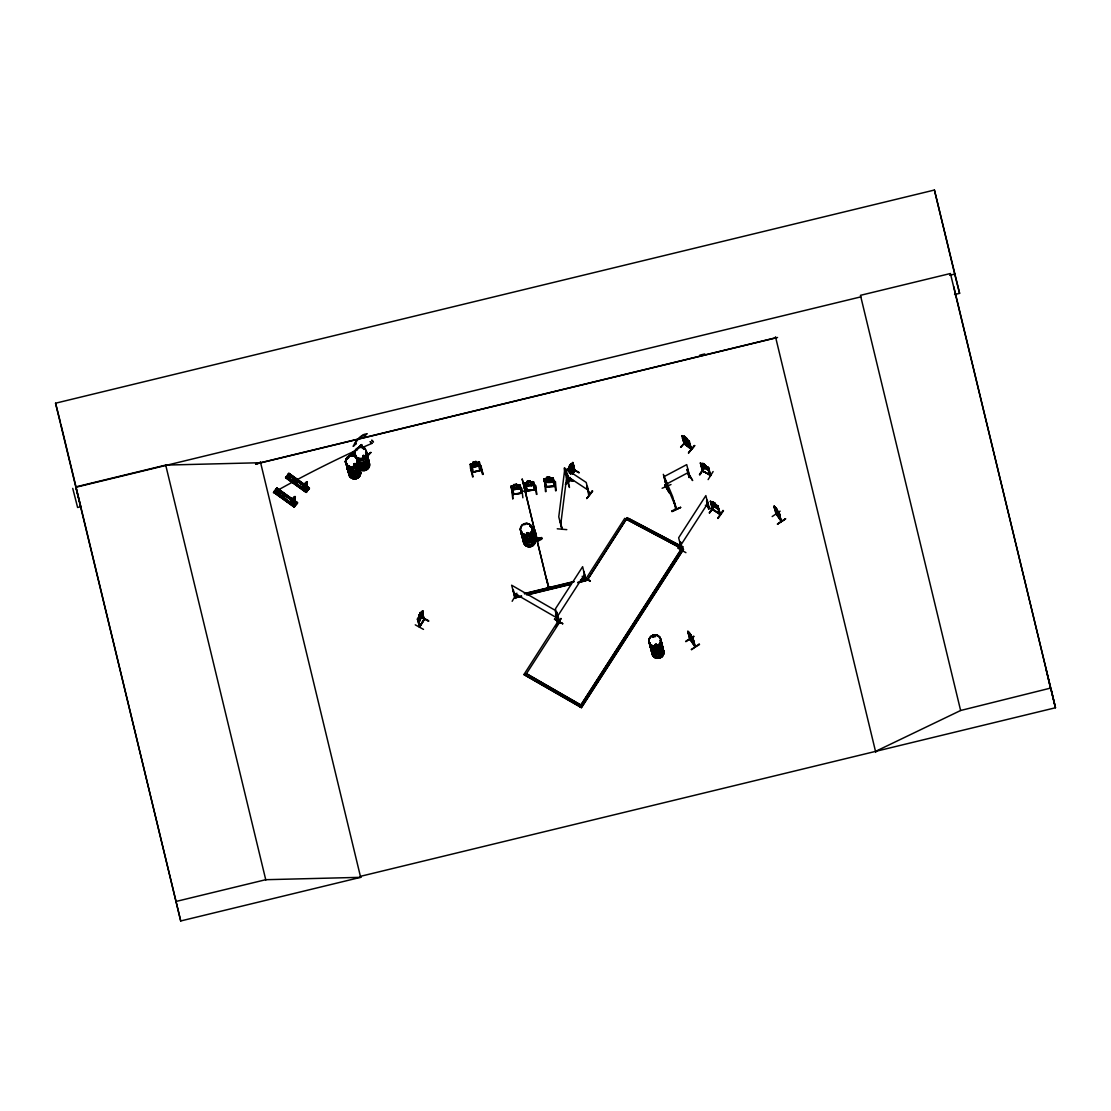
<?xml version="1.0" encoding="UTF-8"?>
<svg xmlns="http://www.w3.org/2000/svg" width="1111" height="1111" viewBox="0 0 1111 1111"><rect width="100%" height="100%" fill="white"/><g stroke="black" fill="none" stroke-linecap="round" stroke-linejoin="round"><path stroke-width="1.5" d="M284.819 496.186L284.583 495.353M294.637 481.535L294.832 480.702M666.989 488.757L668.017 488.257L667.211 488.729M666.919 488.479L668.003 488.576C668.836 485.993 664.114 479.702 666.044 480.882M688.862 477.175L689.653 476.425M294.318 503.464L294.734 503.755M295.582 503.852L295.693 504.075M307.678 489.632L306.4 488.382M363.491 447.691L362.853 446.914M515.643 597.649C513.157 593.357 517.462 604.523 514.504 593.01M521.601 596.301L515.004 597.912L511.643 585.219L555.069 610.258L558.486 622.41L555.694 614.244L557.333 621.882M558.18 622.646L557.555 621.577L558.416 622.118M371.907 443.414L370.269 441.706L371.907 443.414A1169.3 1163.578 45.8 0 0 363.478 447.053M702.305 470.828L703.457 471.356L700.68 463.19L703.291 471.633M709.54 474.994L710.526 475.8L708.332 467.495M707.304 466.745L708.36 467.62L700.347 462.995L702.638 470.883L710.707 475.48L708.651 467.787L707.735 467.634L709.735 475.466M710.637 475.189L702.458 470.967M557.25 528.794L566.791 529.641M422.069 612.258L422.222 611.383L423.971 620.049L424.11 618.799M666.753 487.187L666.864 486.34M675.53 508.546C678.085 510.713 672.613 498.936 674.28 501.45M559.333 620.716C554.708 605.453 557.264 613.161 558.514 620.841M586.15 579.262L585.719 579.873M709.276 508.241L707.332 500.45L706.596 501.005L708.846 508.935L706.596 501.005M712.318 509.518L720.234 514.504L718.039 506.199M712.984 509.991L713.193 509.324M719.275 513.726L717.664 506.033L720.428 514.24L719.414 513.81M560.041 520.726L562.235 529.378L562.013 528.336M560.375 520.767L561.916 529.253L558.764 516.879L564.888 468.064C578.9 523.587 554.75 437.748 568.804 480.48M562.305 528.28L562.235 529.28L561.944 528.058M568.388 480.285L568.276 481.285L567.985 480.063M568.388 480.716L569.332 481.563L567.86 475.036M569.11 481.535L568.776 480.521M586.914 486.41L589.469 494.881L588.511 494.089L589.663 494.617L586.914 486.41L588.608 494.131M560.722 524.573L566.846 475.758M306.789 488.979L307.525 488.909M423.152 613.466C410.626 640.353 433.054 592.885 417.555 618.744M348.701 457.607L347.91 458.315L348.257 457.607M356.714 449.636L357.645 449.386M355.326 464.259L354.034 464.398M355.492 464.801L355.145 463.593M364.477 456.593L364.45 455.691M524.975 524.184L524.795 524.823M527.836 532.655L526.558 532.961L527.072 534.28M526.975 533.863L527.892 533.016M527.072 534.183L528.1 532.974M653.31 636.075L654.31 635.992L653.407 636.464M653.643 636.603L653.893 636.52M656.448 645.13L655.032 644.658M656.462 645.06L655.601 644.324L656.601 644.283M684.557 444.386L684.209 443.317M691.014 448.58L688.917 440.9L690.514 448.511L691.556 449.094L684.209 443.525M573.165 466.884L573.568 465.065M570.596 474.23L574.22 467.606L572.832 462.44L568.068 468.953L569.332 467.162L569.068 470.578L571.776 467.717L571.998 463.87L571.04 464.829L570.762 463.718L571.096 464.717M573.901 469.509L574.304 467.662M415.264 624.84L423.499 629.381M667.294 488.743L664.086 476.619L686.723 464.62L689.834 477.119L689.112 477.397L689.514 476.397M554.528 619.119L562.694 623.757M677.724 548.084L685.918 552.653M525.447 492.034L523.656 483.479M525.85 491.937L525.545 490.895M537.349 539.807C534.377 544.029 550.362 534.905 535.655 540.363M537.668 540.946L534.919 530.197M471.036 464.329L470.175 464.245C470.689 475.716 475.702 474.258 471.036 464.329L470.203 464.537M472.064 472.244L481.424 469.981L472.064 472.272M689.792 639.394L687.778 631.117L690.264 639.742M690.611 639.839L690.07 638.797L695.305 646.449M776.561 514.601L775.978 513.768L781.283 521.517L779.13 512.963L781.255 521.587M779.13 512.963L781.075 521.212M781.575 521.295L776.381 513.851M570.151 473.258L570.998 470.606L569.637 471.12L572.54 466.842L571.721 469.55L573.151 468.981L571.415 470.259L570.415 473.036M423.638 619.688L419.347 626.91L424.471 619.244L419.639 627.146L417.389 619.216L418.111 618.646L419.652 626.229M585.344 579.664L585.775 578.692L580.525 579.928M680.113 542.612L680.279 541.737L680.113 542.612C682.557 550.584 682.765 548.89 681.71 550.153M568.068 468.953L567.693 470.161L568.11 468.953M570.165 477.438L569.346 478.341L570.221 477.647M574.526 470.356L573.97 471.092M574.887 470.522L572.415 473.841M512.879 494.312L522.309 493.117M526.239 490.701L535.78 489.909M534.738 489.659L535.905 490.118L534.933 489.576M419.236 615.786L418.958 619.174L421.486 616.174L421.652 612.342L420.75 613.328L420.472 612.217L419.18 615.841L418.944 614.897M709.249 507.991L708.901 508.546M362.353 447.4L361.7 444.831L347.785 458.093M347.104 458.537L347.257 459.315L348.118 457.357M354.117 463.926L354.02 464.967M356.839 470.467L356.02 470.897M363.033 456.19L364.283 456.204M526.795 533.266L527.586 532.586M527.822 533.697L527.503 532.725M656.74 645.102L655.268 645.449M545.598 486.562L546.529 486.674M545.668 486.84L555.014 486.174M554.181 486.187L555.194 485.743L546.681 486.549M296.581 504.13L297.04 503.547L276.07 489.271M297.567 502.894L276.57 488.632L277.028 488.048L297.595 502.852L294.221 507.116L273.653 492.34L277.014 488.076M285.596 477.647L306.178 492.409L285.583 477.661L288.693 473.453L309.525 488.16L288.957 473.355L288.499 473.953L309.15 488.632M286.166 476.925L306.775 491.659L286.332 476.619M287.999 474.578L304.969 485.757M273.834 492.034L294.804 506.394L295.262 505.811L276.056 492.02M306.164 492.423L309.261 488.409M306.733 491.701L307.191 491.118L287.985 477.341M309.08 488.715L309.15 487.812L306.344 492.006L285.777 477.258L306.4 492.048M570.082 469.786L569.735 473.147M554.5 619.16L562.749 623.715L554.57 619.077M694.778 645.505L695.389 646.505M675.544 508.227L675.974 509.366L672.78 496.909L663.336 474.328L667.142 489.034M573.193 481.271L568.096 477.466M627.284 517.67L587.761 579.373L627.284 517.67L682.793 547.029L580.747 705.304M579.803 706.749L682.723 546.793M282.777 495.7L284.416 495.256M284.722 496.367L283.611 497.089L282.68 496.145M294.707 481.007L296.109 480.438M296.651 481.674L295.012 482.132M418.111 618.646L417.389 619.216M423.93 619.841L419.611 626.785M420.264 616.799L428.777 620.896L421.888 617.133M513.574 590.316L513.004 589.622L515.49 598.024M512.143 601.287L516.893 593.177M556.903 613.703L557.347 612.98M585.664 579.928L582.636 566.693L555.417 608.856L558.958 621.341M556.43 614.661L555.528 614.522M585.566 580.025L584.108 571.526M558.541 621.105L559.014 620.146M558.569 621.23L557.069 612.814M577.692 582.706L585.941 580.706L585.469 578.72L585.247 579.456M555.875 626.507L560.902 618.424L555.972 626.548M585.205 579.581L586.039 579.067M556.819 625.229L561.027 618.619M706.874 501.158L707.332 500.45M708.929 507.699L708.499 508.782M709.304 508.185L708.554 508.699L709.054 507.894M713.276 510.102L705.36 505.227M273.695 492.298L294.304 507.033M276.195 488.951L292.707 500.783L276.445 488.798M309.33 488.326L288.943 473.383M294.415 506.81L273.82 491.84L276.764 488.146L297.22 502.491L294.415 506.699L273.82 491.84M294.846 506.352L274.417 491.229L295.04 506.019M557.389 616.549L584.594 574.387M683.446 549.514L626.354 519.24L683.446 549.514L581.386 707.665L523.934 674.544L557.889 621.591L559.541 622.743L557.958 621.827M587.761 579.373L586.177 578.47L624.771 518.337L626.41 519.49M559.472 622.507L525.461 675.21M700.999 465.537L702.124 466.967M702.11 466.87C702.333 468.425 710.762 470.495 708.262 470.508M705.013 467.023L699.458 474.661L704.596 466.759M704.985 466.856L699.916 474.925M705.666 465.662L702.749 463.162L703.027 464.287L701.777 463.829L703.749 467.12L707.388 468.578L705.527 465.717M708.651 467.787L707.735 467.634M708.11 479.605L713.123 471.55M680.599 545.473L707.818 503.297M581.386 707.665L683.39 549.278M479.258 465.856L472.022 467.509L479.147 465.731L480.063 464.648M479.174 465.842L480.049 464.551M568.915 471.633L572.873 465.634M570.804 472.633L573.095 468.217L572.651 466.439L571.693 467.412M570.61 474.161L573.956 469.481M569.165 466.273L570.804 463.884L569.263 467.217M570.957 464.787L572.221 463.065M567.443 470.564L568.193 470.022L567.721 470.731M572.637 462.94L574.512 470.689L572.359 473.633M569.943 469.3L571.568 466.912M569.11 472.855L573.207 466.856M572.693 474.008L574.942 470.717L572.776 462.537M573.734 469.411L579.095 472.661L573.429 469.661M572.123 469.009L579.095 472.661M512.851 494.284L522.337 493.09L513.796 493.937M526.336 490.687L527.211 490.59M527.336 490.881L525.711 484.702M347.104 458.676L347.882 457.621M712.443 509.643L710.346 501.269L718.067 506.324L717.123 505.324M713.29 510.296L710.637 501.547L713.206 510.018M710.943 503.894L718.123 509.157L712.04 505.269M715.151 503.38L712.609 501.644L712.887 502.755L711.679 502.255L713.609 505.602L717.137 507.213L715.123 503.283M715.151 505.491L709.249 512.893L713.845 506.491M714.206 506.602L709.61 512.99M713.318 509.657L712.387 509.324M718.373 506.491L717.47 506.31M718.72 508.866L717.998 509.171M717.664 506.033L719.484 514.087L719.692 513.421M717.664 518.24L723.025 510.38M718.012 518.476L723.483 510.796M567.29 473.814L566.777 473.092L569.249 481.507M569.999 478.036L565.346 484.396L570.36 478.161M587.622 486.868L586.719 486.674M589.594 494.339L588.552 494.159M592.316 490.784L586.789 498.575L592.732 491.173M545.695 486.549L546.765 487.062L544.682 479.063L543.807 479.133M554.32 485.757L555.278 486.34L553.181 478.063L549.959 478.091M536.53 538.016L536.71 538.585M537.016 540.085L537.196 541.001M513.837 485.632L510.768 486.271L512.643 489.729L520.004 488.784L520.823 487.604M533.433 485.382L534.238 484.34L533.447 485.479L526.17 486.451L524.947 485.535M428.54 621.243L421.638 617.355M292.207 476.05L289.235 479.646M291.346 481.257L294.29 477.549M284.208 493.576L281.25 497.172M283.361 498.77L286.305 495.075M298.234 480.383L295.262 483.993M293.346 504.769L295.318 502.311L294.776 498.089A3.208 0.778 -54.3 0 0 294.429 496.728A3.208 0.778 -54.3 0 0 291.651 500.214A3.208 0.778 -54.3 0 0 291.999 501.575L293.512 504.894L295.47 502.422L294.929 498.2A3.208 0.778 -54.3 0 0 294.582 496.839A3.208 0.778 -54.3 0 0 291.818 500.325A3.208 0.778 -54.3 0 0 292.151 501.686L291.999 501.575M307.247 487.618L305.289 490.09L303.928 486.882A3.208 0.778 -54.3 0 1 303.581 485.521A3.208 0.778 -54.3 0 1 306.358 482.035A3.208 0.778 -54.3 0 1 306.705 483.396L307.4 487.729L305.442 490.201L304.095 487.007A3.208 0.778 -54.3 0 1 303.747 485.646A3.208 0.778 -54.3 0 1 306.511 482.146A3.208 0.778 -54.3 0 1 306.858 483.507L307.4 487.729M295.012 504.338L295.401 505.311L295.901 503.214L296.123 504.047M306.942 489.659L307.844 488.521L308.233 489.493L308.025 488.659C306.469 489.395 307.067 491.84 308.053 489.368M590.038 581.206L583.206 577.484M352.77 455.996L354.27 452.955L350.146 456.135M552.903 481.618L553.833 480.702L552.917 481.716M350.715 456.315L353.312 453.191L351.27 456.052L353.492 455.024M424.055 619.119L422.222 611.383M683.126 440.9L682.543 438.276M684.126 442.4L689.945 446.65L683.196 440.817M687.292 441.692L686.723 439.331L684.432 437.609L684.307 441.039L689.042 444.594L687.362 441.623M682.473 438.359L689.959 443.678L689.223 443.997M682.654 435.859L681.904 435.693L689.32 441.136M682.737 436.665L682.279 435.901L685.001 444.108M686.64 439.012L688.389 442.011L685.07 440.137L683.209 436.692L684.348 437.29C682.959 433.526 688.264 440.998 686.459 437.984M682.543 438.234L689.889 443.761L688.931 442.817M683.543 439.748L682.696 438.206M680.612 446.997L685.07 442.456M685.029 442.303L681.029 447.316M684.918 443.886L691.639 449.108L688.917 440.9M688.292 440.234L691.153 449.052M689.584 441.4L688.709 441.15M689.292 444.067L687.042 442.22M694.514 445.483L688.501 452.927L694.653 445.705M688.501 452.927L694.611 445.664M666.697 487.243L665.545 481.132M675.544 508.463L676.321 509.116L675.488 508.366M708.874 508.019L705.86 495.603L678.64 537.78L681.71 549.834M357.409 449.733L357.006 449.219M353.909 463.884L354.964 463.481M355.423 464.731L354.228 465.023M655.129 644.449L656.184 644.047M357.673 462.898L357.7 462.87A5.986 5.694 -14.3 0 0 367.366 455.996M423.999 619.674L422.374 610.981M349.951 455.163L361.478 444.608L350.243 455.649M350.021 455.427L361.506 444.831M346.229 460.482L345.604 461.759L346.382 461.051M362.325 447.816L363.116 447.108M362.436 447.677L363.214 446.969L362.242 447.497M362.811 448.358L363.561 447.566M363.519 449.399L365.366 448.261M367.338 455.635L370.824 452.385L366.936 456.093M367.699 456.107L370.852 452.524M689.82 477.077L688.959 477.119M356.409 450.163L354.034 451.969M367.699 455.204L365.547 452.996M664.67 484.951L669.35 492.895L664.753 484.743M364.269 456.69L362.922 456.51M774.645 508.574L774.409 506.408M774.589 508.491C789.963 532.475 766.729 489.354 776.922 514.699M775.367 510.199L779.88 515.865M777.089 509.63L774.867 507.283M778.006 513.365L778.672 513.837L777.117 509.518M772.173 516.573L780.13 511.129M779.603 513.643L778.853 513.143M785.56 518.962L777.436 523.989M785.533 518.92L777.478 524.128L785.449 518.726M692.195 637.395L692.903 638.603L691.125 635.686L692.431 639.061L688.626 632.506L689.584 633.367M693.153 641.144L688.431 633.659L689.153 635.45M690.848 634.839L689.112 632.367M691.167 635.728L690.875 634.742M685.64 641.38L693.681 636.145M685.862 641.672L693.958 636.547M694.458 645.783L690.598 639.644M694.486 646.033L692.889 638.172L695.375 646.63M693.361 638.867L692.611 638.367M693.195 641.241L689.209 635.367M691.514 649.741L699.208 643.936M471.147 463.801L470.314 464.342L479.424 462.107M682.168 549.389L680.279 541.737M514.879 597.274L513.004 589.622M557.569 621.882L556.069 615.73M702.555 470.828L710.609 475.439M687.001 469.425L687.917 469.286L687.154 469.703L689.153 477.466L687.154 469.703M687.723 472.73L692.639 480.549L688.042 472.55M666.044 484.313L688.681 472.314M690.556 446.33L689.82 446.65L690.486 446.414M712.443 508.907L713.331 509.477M720.317 514.06L712.734 509.227M875.524 751.397L960.626 710.498L860.456 295.332L950.419 273.514L1055.45 707.763L360.422 876.343L360.644 877.329L180.718 920.963L55.55 403.21L934.42 190.037L959.598 293.346L954.543 294.568M473.3 463.273L471.842 463.954L472.3 465.731L476.897 465.412L478.23 464.287L477.786 462.523L476.175 462.579L475.994 461.482L472.925 462.218L473.161 463.162M473.133 472.383L472.939 471.744M481.327 470.425L481.132 469.647C479.91 473.522 477.327 462.107 479.369 462.301M664.836 478.883L665.17 479.646M671.002 484.521L662.114 488.271M470.925 467.8L473.105 476.702M480.494 469.814L480.466 470.536M472.661 476.966L470.536 468.05M513.949 485.646L512.463 486.16L512.907 487.937L517.587 488.118L518.962 487.16L518.518 485.396L516.865 485.271M527.475 482.368L525.989 482.882L526.433 484.646L531.127 484.84L532.502 483.882L532.044 482.105L530.391 481.993M513.837 494.52L511.824 486.771L510.963 486.868L511.782 486.451M527.364 491.243L525.35 483.479L524.489 483.591L525.322 483.174M522.323 493.478L520.17 485.063L518.948 484.91M535.849 490.201L533.697 481.785L532.475 481.632M689.612 476.411L689.112 477.397M546.806 478.369L543.737 478.869L545.723 487.201L546.529 486.715M720.164 514.226L712.915 509.713M512.157 489.854L512.768 499.047L512.296 489.868M525.739 486.562L526.308 495.77M520.642 491.812L530.058 489.743M541.585 537.53L533.794 539.474L541.626 537.668L535.488 539.654M546.751 579.206L548.931 587.802L548.64 586.622M544.112 589.108L553.556 587.136M544.209 589.497L553.403 586.539M544.196 589.441L552.014 587.552M80.784 506.699L77.617 507.477L72.743 488.396M255.572 463.954L260.613 462.718L165.706 465.092L75.742 486.924L80.742 506.519M75.826 487.271L860.831 296.873M949.669 275.32L954.696 274.098L959.598 293.346M699.749 355.173L704.791 353.951M255.613 463.926L775.728 337.772M256.669 463.842L777.547 337.494M472.953 462.315L475.994 461.482M478.591 462.815L479.396 462.009L481.507 470.286L472.272 472.564M480.896 465.537L483.063 474.466L480.396 465.676M517.823 595.135L514.532 595.94L515.004 597.912M524.42 593.538L573.915 581.525M514.587 596.176L517.893 595.371M524.489 593.774L573.984 581.775M580.581 580.164L585.525 578.97M521.545 596.065L514.74 597.662M526.489 594.871L571.04 584.067M577.637 582.456L585.941 580.706M528.211 594.704L571.096 584.303M1050.45 688.126L960.626 710.498M175.774 901.521L265.723 879.704L360.644 877.329L360.533 876.315M546.001 491.576L545.237 482.41M545.473 491.604L544.876 482.438M684.584 444.094L681.96 435.623M691.334 449.427L683.973 443.706M527.35 482.257L527.114 481.299L530.239 480.91L530.489 481.952M516.712 484.188L513.588 484.688L518.99 484.979L511.699 485.91M527.558 482.688L530.475 482.313M514.018 485.965L516.948 485.59M528.003 484.452L530.933 484.077M514.476 487.729L517.393 487.354M532.988 482.549C534.03 480.396 532.988 488.729 535.044 490.27M519.42 485.507C520.17 484.688 521.656 494.853 521.378 493.27M535.516 485.368L536.405 494.353M527.322 490.645L535.696 489.534M526.558 491.326L535.808 489.52M536.905 494.437L535.446 485.354M522.864 497.797L521.837 488.521M363.728 455.246L362.908 455.677L363.852 455.607M354.534 463.648L355.256 464.204M546.57 477.411L549.709 477.05L549.862 478.133L551.514 478.313L551.959 480.091L550.584 480.98L545.876 480.605L545.432 478.841L546.918 478.383L546.556 477.313L549.709 477.05M552.334 478.41L553.195 478.327M554.917 481.438L555.583 490.756M534.96 490.326L533.738 485.299M526.461 491.368L524.295 482.993L532.516 481.688M419.847 626.104L417.833 618.494M555.444 481.535L556.097 490.701M479.327 462.148L478.23 461.94M694.93 646.449L692.889 638.172M566.679 479.73L572.998 480.771L566.624 480.119M566.582 480.063L572.97 480.563M545.904 487.187L555.222 486.41L553.084 478.077M518.962 485.007L520.17 485.063M419.069 621.368L418.291 621.341M553.084 478.188L543.751 478.966L544.682 479.063M295.554 482.396L294.818 481.938M710.29 501.353L711.137 501.519M513.851 494.131L512.921 494.576L510.879 486.271M712.651 509.241L710.637 501.547M720.011 514.49L720.331 514.143M569.443 481.244L568.471 480.813L569.499 481.174M589.247 494.853L586.233 482.466L565.388 468.675L568.568 481.188M537.446 540.182L537.71 540.863M548.515 587.511L533.96 527.892M548.445 587.566L548.279 586.802M684.348 443.622L682.043 435.693M628.84 518.698L682.793 547.029M582.15 576.317L590.358 580.942L583.219 577.345M514.754 597.44L515.532 598.01M557.653 621.938L558.486 622.354L557.444 622.063M587.705 579.137L586.177 578.47M513.601 592.913L557.028 617.952M581.331 707.429L523.934 674.544M472.106 467.55L470.828 466.787L472.036 467.606M571.512 466.342L570.096 469.897L569.499 467.537L571.123 465.148L571.79 467.453M566.763 476.8L573.484 480.869L566.541 477.161M684.084 439.609L688.195 442.692L686.917 442.609L688.834 444.928L684.584 441.775L685.904 441.845L684.14 439.734M567.346 476.369L588.191 490.159M511.421 488.812L512.713 489.687L520.004 488.784M544.487 481.396L545.668 482.23C561.333 480.035 548.459 484.313 544.39 481.507M288.318 474.175L304.789 485.993M288.124 474.258L308.747 489.048M304.47 486.396L289.318 475.633L304.386 486.479M286.346 476.536L306.969 491.326M297.331 503.089L276.764 488.146M277.375 490.34L291.165 500.103M275.986 492.117L295.193 505.908M684.015 436.248L686.473 438.095M684.89 439.373L687.167 441.095M586.775 498.422L592.371 490.937M362.103 447.15L361.422 444.594M709.762 475.425L707.915 467.356M702.471 471.203L700.402 462.912M776.408 513.713L781.561 521.003M690.195 640.005L688.181 631.465L690.542 634.534M365.894 452.844L368.116 455.024M345.118 462.301L344.965 461.315M655.379 645.074L655.24 645.519M666.614 487.132L666.419 486.535M775.409 507.255L777.033 509.574M699.541 644.519L691.292 649.435M688.167 631.631L692.209 637.395M689.764 639.2L695.042 646.741M775.311 509.046L776.381 511.046M525.197 491.076L525.767 491.59M537.127 540.724L522.142 478.883L525.517 492.145M665.295 482.021L674.752 504.602M953.752 286.61L1055.45 707.763L1051.228 689.695M776.783 509.324L777.325 510.574M774.423 506.241L776.631 514.879M774.02 505.894L775.964 513.893M708.276 467.578L708.915 470.106M686.029 437.915L684.557 436.817M684.084 436.179L684.418 437.22M680.543 507.31L671.627 510.963M673.96 500.686L675.919 508.394M680.571 541.904L682.571 549.723M692.847 638.533L693.556 641.144M691.111 636.061L691.57 637.825L689.487 633.742M570.554 464.467L569.499 466.009M571.207 467.037L570.165 468.578M566.777 473.092L568.846 480.799M554.431 486.507L552.361 478.716L553.181 478.063M543.848 478.869L544.501 481.494M545.793 486.437L545.904 487.229M530.141 480.952L531.364 485.785M527.225 481.327L528.433 486.16M516.615 484.229L517.837 489.062M513.574 484.59L514.907 489.437M512.574 489.534L513.879 494.451M482.493 474.425L480.355 465.523M422.569 615.188L423.971 620.049M417.611 618.674L419.639 627.062M352.423 454.635L352.659 455.524M296.137 478.883L293.179 482.493M282.361 492.242L279.389 495.839M280.278 490.743L277.306 494.339M55.55 403.21L60.452 422.458M536.46 537.793L536.641 538.71M934.42 190.037L954.696 274.098M775.506 336.8L875.76 752.383M524.1 486.576L535.571 534.099M535.919 535.585L547.39 583.108M260.377 461.745L360.644 877.329M165.706 465.092L265.821 880.065M60.855 424.138L180.718 920.963M1046.368 670.613L1050.589 688.681M273.375 492.673A1169.3 1163.578 45.8 0 1 355.117 450.872M366.061 453.135A6.013 5.722 -14.3 0 1 365.755 461.246A6.013 5.722 -14.3 0 1 357.284 461.148M355.673 457.065A6.013 5.722 -14.3 0 1 355.937 455.579M365.963 452.788A5.999 5.708 -14.3 0 1 365.658 460.871A5.999 5.708 -14.3 0 1 357.2 460.773M355.603 456.718A5.999 5.708 -14.3 0 1 355.867 455.232M367.435 456.107A6.027 5.722 -14.3 0 1 364.936 463.926A6.027 5.722 -14.3 0 1 356.812 461.732M366.408 452.205A5.999 5.708 -14.3 0 1 362.464 460.565A5.999 5.708 -14.3 0 1 355.145 454.941M366.338 451.844A6.013 5.722 -14.3 0 1 362.38 460.218A6.013 5.722 -14.3 0 1 355.048 454.593M359.95 468.064A6.097 5.791 -14.3 0 0 368.546 460.218A6.097 5.791 -14.3 0 1 359.922 467.953M359.27 468.981A6.027 5.722 -14.3 0 0 367.755 469.078A6.027 5.722 -14.3 0 0 368.06 460.954A5.986 5.694 -14.3 0 1 367.699 468.939A5.986 5.694 -14.3 0 1 359.27 468.842M368.505 460.385A6.013 5.722 -14.3 0 1 360.033 468.12M367.449 456.19A6.027 5.722 -14.3 0 1 364.964 464.009A6.027 5.722 -14.3 0 1 356.839 461.815M367.449 456.315A5.986 5.694 -14.3 0 1 357.798 463.093M367.047 457.065A5.999 5.708 -14.3 0 1 366.741 465.162A5.999 5.708 -14.3 0 1 358.297 465.065M368.408 460.037A5.999 5.708 -14.3 0 1 359.95 467.759M358.159 464.898A6.097 5.791 -14.3 0 0 366.755 464.995A6.097 5.791 -14.3 0 0 367.061 456.774A6.013 5.722 -14.3 0 1 366.658 464.815A6.013 5.722 -14.3 0 1 358.186 464.717M357.062 461.343A5.999 5.708 -14.3 0 1 354.02 470.897A5.999 5.708 -14.3 0 1 346.965 463.801M357.548 463.19A6.027 5.722 -14.3 0 1 355.256 472.55A6.027 5.722 -14.3 0 1 347.16 467.134A5.986 5.694 -14.3 0 0 355.214 472.439A5.986 5.694 -14.3 0 0 357.506 463.148M357.45 460.135A6.097 5.791 -14.3 0 1 353.437 468.62A5.999 5.708 -14.3 0 1 346.16 463.148M346.007 462.912A6.097 5.791 -14.3 0 0 353.437 468.62A5.999 5.708 -14.3 0 0 357.423 460.412M356.964 460.996A5.999 5.708 -14.3 0 1 353.923 470.536A5.999 5.708 -14.3 0 1 346.868 463.44M357.325 460.065A5.999 5.708 -14.3 0 1 353.381 468.411A5.999 5.708 -14.3 0 1 346.063 462.801M359.506 468.592A5.999 5.708 -14.3 0 1 354.784 477.077A5.999 5.708 -14.3 0 1 348.507 469.842M348.673 473.105A6.027 5.722 -14.3 0 0 356.77 478.508A6.027 5.722 -14.3 0 0 359.075 469.161A5.986 5.694 -14.3 0 1 356.756 478.48A5.986 5.694 -14.3 0 1 348.715 473.105A5.986 5.694 -14.3 0 0 356.728 478.355A6.027 5.722 -14.3 0 0 359.047 469.092A5.986 5.694 -14.3 0 1 356.728 478.355A6.027 5.722 -14.3 0 1 348.66 473.036M358.464 464.509A5.999 5.708 -14.3 0 1 355.27 472.633A5.999 5.708 -14.3 0 1 347.354 468.731A5.986 5.694 -14.3 0 0 355.27 472.619A5.986 5.694 -14.3 0 0 358.45 464.523A5.986 5.694 -14.3 0 1 355.27 472.619A5.986 5.694 -14.3 0 1 347.368 468.731M358.075 464.981A6.097 5.791 -14.3 0 1 354.978 474.675A6.097 5.791 -14.3 0 1 347.812 467.467M359.422 468.245A5.999 5.708 -14.3 0 1 354.701 476.73A5.999 5.708 -14.3 0 1 348.41 469.495M358.061 465.273A5.999 5.708 -14.3 0 1 355.02 474.814A5.999 5.708 -14.3 0 1 347.965 467.731M357.964 464.912A5.999 5.708 -14.3 0 1 355.673 474.23A5.999 5.708 -14.3 0 1 347.618 468.842M531.752 529.336A5.999 5.708 -14.3 0 1 528.711 538.877A5.999 5.708 -14.3 0 1 521.656 531.78M531.669 528.975A6.013 5.722 -14.3 0 1 528.628 538.529A6.013 5.722 -14.3 0 1 521.559 531.419M530.016 526.281A6.013 5.722 -14.3 0 1 529.641 536.21A6.013 5.722 -14.3 0 1 520.837 531.141M531.766 529.03A6.097 5.791 -14.3 0 1 528.669 538.738A6.097 5.791 -14.3 0 1 521.503 531.53M532.03 528.044A5.999 5.708 -14.3 0 1 528.086 536.405A5.999 5.708 -14.3 0 1 520.767 530.78A6.097 5.791 -14.3 0 0 529.628 536.044A6.097 5.791 -14.3 0 0 530.003 525.975A5.999 5.708 -14.3 0 1 531.127 526.85M534.197 536.585A5.999 5.708 -14.3 0 1 530.253 544.932A5.999 5.708 -14.3 0 1 522.934 539.321M532.1 534.46A5.999 5.708 -14.3 0 1 533.294 535.391M523.656 539.613A5.999 5.708 -14.3 0 0 530.711 546.709A5.999 5.708 -14.3 0 0 533.752 537.155A5.986 5.694 -14.3 0 1 530.711 546.695A5.986 5.694 -14.3 0 1 523.67 539.613M521.906 535.238A5.999 5.708 -14.3 0 0 529.211 540.849A5.999 5.708 -14.3 0 0 533.169 532.502A5.986 5.694 -14.3 0 1 529.211 540.849A5.986 5.694 -14.3 0 1 521.92 535.238M532.766 533.252A6.013 5.722 -14.3 0 1 529.711 542.821A6.013 5.722 -14.3 0 1 522.642 535.71M534.127 536.224A6.013 5.722 -14.3 0 1 530.169 544.584A6.013 5.722 -14.3 0 1 522.837 538.96M532.669 532.905A5.999 5.708 -14.3 0 1 529.628 542.446A5.999 5.708 -14.3 0 1 522.573 535.349M660.337 640.825A5.999 5.708 -14.3 0 1 657.281 650.366A5.999 5.708 -14.3 0 1 650.227 643.269M650.116 643.116A6.097 5.791 -14.3 0 0 657.281 650.324A6.097 5.791 -14.3 0 0 660.365 640.63A6.097 5.791 -14.3 0 1 658.018 649.991A6.097 5.791 -14.3 0 1 649.81 644.519M660.753 639.728A6.097 5.791 -14.3 0 1 656.74 648.199A6.013 5.722 -14.3 0 1 649.421 642.63M649.31 642.505A6.097 5.791 -14.3 0 0 656.74 648.199A6.013 5.722 -14.3 0 0 660.712 639.88M660.253 640.45A6.013 5.722 -14.3 0 1 657.948 649.782A6.013 5.722 -14.3 0 1 649.866 644.394M660.601 639.533A5.999 5.708 -14.3 0 1 656.657 647.88A5.999 5.708 -14.3 0 1 649.338 642.269M652.518 637.339A5.999 5.708 -14.3 0 1 655.532 636.617M662.781 648.074A5.999 5.708 -14.3 0 1 658.059 656.559A5.999 5.708 -14.3 0 1 651.768 649.324M650.477 646.727A5.999 5.708 -14.3 0 0 657.795 652.338A5.999 5.708 -14.3 0 0 661.739 643.991A5.986 5.694 -14.3 0 1 657.795 652.324A5.986 5.694 -14.3 0 1 650.49 646.727M661.364 644.561A6.097 5.791 -14.3 0 1 658.281 654.254A6.013 5.722 -14.3 0 1 651.227 647.199M651.115 647.046A6.097 5.791 -14.3 0 0 658.281 654.254A6.013 5.722 -14.3 0 0 661.337 644.741M661.795 646.505A6.013 5.722 -14.3 0 1 658.74 656.073A6.013 5.722 -14.3 0 1 651.671 648.963M661.239 644.394A5.999 5.708 -14.3 0 1 658.198 653.935A5.999 5.708 -14.3 0 1 651.143 646.838M371.838 440.275L373.463 442.053L371.893 440.275M420.277 612.98L419.389 614.869L420.277 612.98M420.833 613.647L419.319 616.091L419.777 617.869L421.291 615.411L420.833 613.647M572.234 469.495L570.61 471.869L570.151 470.106L571.762 467.675L572.234 469.495M366.894 433.776L364.047 436.373L365.047 435.47A6.763 1.819 -44.8 0 0 359.589 437.956A6.763 1.819 -44.8 0 0 355.173 444.483L356.145 443.595L353.117 446.358L354.09 445.469A8.096 2.18 -44.8 0 1 359.395 437.637A8.096 2.18 -44.8 0 1 365.922 434.665L366.894 433.776M537.113 538.668L536.877 537.696L537.113 538.668M278.847 489.645L275.931 493.437L278.847 489.645M290.79 474.952L287.874 478.758L290.79 474.952M292.415 504.408L292.318 505.199L294.276 502.727L292.415 504.408M304.358 489.729C305.775 489.395 310.108 482.23 304.358 489.729M684.668 438.831L687.126 440.664L684.668 438.831M680.599 507.491L671.877 511.588L680.585 507.477M535.474 532.488L535.349 533.377L535.474 532.488M541.807 538.474L535.571 540.015L541.821 538.488M475.452 461.912L473.689 462.676L475.452 461.912M476.244 462.898L473.383 463.593L473.828 465.356L476.702 464.662L476.244 462.898M529.669 481.271L527.794 481.507L529.669 481.271M516.143 484.549L514.268 484.799L516.143 484.549M549.126 477.397L547.251 477.549L549.126 477.397M549.945 478.452L547.001 478.702L547.459 480.466L550.389 480.216L549.945 478.452M704.874 464.676L703.277 463.759L704.874 464.676M705.61 466.037L703.11 464.606L703.555 466.37L706.054 467.8L705.61 466.037M580.734 704.971L526.447 673.683L580.734 704.971M714.679 503.241L713.123 502.255L714.679 503.241M715.387 504.63L712.97 503.075L713.429 504.838L715.845 506.394L715.387 504.63M687.376 441.9L685.084 440.192L685.529 441.956L687.82 443.664L687.376 441.9M777.353 510.838L775.742 508.519L777.811 512.602L777.353 510.838M358.825 458.412A6.027 5.722 -14.3 0 0 366.436 451.469A6.027 5.722 -14.3 0 0 356.492 448.775A6.027 5.722 -14.3 0 0 358.825 458.412M358.881 458.551A5.986 5.694 -14.3 0 0 366.449 451.649A5.986 5.694 -14.3 0 0 356.562 448.969A5.986 5.694 -14.3 0 0 358.881 458.551M349.854 466.689A6.027 5.722 -14.3 0 0 357.464 459.732A5.986 5.694 -14.3 0 0 347.535 456.996A6.027 5.722 -14.3 0 0 349.854 466.689A5.986 5.694 -14.3 0 0 357.409 459.676A6.027 5.722 -14.3 0 0 347.521 457.038A5.986 5.694 -14.3 0 0 349.84 466.578M355.187 472.314A5.999 5.708 -14.3 0 0 357.478 463.009A5.986 5.694 -14.3 0 1 355.187 472.3A5.999 5.708 -14.3 0 1 347.118 466.926A5.986 5.694 -14.3 0 0 355.187 472.3M349.882 466.773A5.999 5.708 -14.3 0 0 357.464 459.857A5.999 5.708 -14.3 0 0 347.562 457.163A5.999 5.708 -14.3 0 0 349.882 466.773A5.986 5.694 -14.3 0 0 357.45 459.857A5.986 5.694 -14.3 0 0 347.576 457.176A5.986 5.694 -14.3 0 0 349.882 466.759M529.169 540.654A5.999 5.708 -14.3 0 0 533.113 532.308A5.986 5.694 -14.3 0 1 529.128 540.529A5.999 5.708 -14.3 0 1 521.851 535.044A5.986 5.694 -14.3 0 0 529.169 540.64A5.986 5.694 -14.3 0 0 533.099 532.308A5.999 5.708 -14.3 0 1 529.142 540.543A5.999 5.708 -14.3 0 1 521.823 534.919A5.986 5.694 -14.3 0 0 529.128 540.529M524.531 534.585A5.999 5.708 -14.3 0 0 532.113 527.656A5.999 5.708 -14.3 0 0 522.212 524.975A5.999 5.708 -14.3 0 0 524.531 534.585A5.986 5.694 -14.3 0 0 532.113 527.656A5.986 5.694 -14.3 0 0 522.226 524.989A5.986 5.694 -14.3 0 0 524.531 534.572M524.586 534.752A5.986 5.694 -14.3 0 0 532.155 527.85A5.986 5.694 -14.3 0 0 522.267 525.17A5.986 5.694 -14.3 0 0 524.586 534.752M657.74 652.157A5.999 5.708 -14.3 0 0 661.698 643.811A5.986 5.694 -14.3 0 1 657.74 652.129A5.999 5.708 -14.3 0 1 650.435 646.533A5.986 5.694 -14.3 0 0 657.74 652.129M653.101 646.06A5.999 5.708 -14.3 0 0 660.698 639.144A5.999 5.708 -14.3 0 0 650.796 636.464A5.999 5.708 -14.3 0 0 653.101 646.06A5.986 5.694 -14.3 0 0 660.684 639.144A5.986 5.694 -14.3 0 0 650.796 636.464A5.986 5.694 -14.3 0 0 653.115 646.06M653.157 646.255A5.999 5.708 -14.3 0 0 660.739 639.325A5.999 5.708 -14.3 0 0 650.838 636.645A5.999 5.708 -14.3 0 0 653.157 646.255A5.986 5.694 -14.3 0 0 660.726 639.325A5.986 5.694 -14.3 0 0 650.852 636.659A5.986 5.694 -14.3 0 0 653.157 646.241M659.281 658.198A5.999 5.708 -14.3 0 0 662.323 648.643A5.986 5.694 -14.3 0 1 659.281 658.184A5.999 5.708 -14.3 0 1 652.226 651.102A5.986 5.694 -14.3 0 0 659.281 658.184M659.254 658.073A5.999 5.708 -14.3 0 0 662.295 648.532A5.986 5.694 -14.3 0 1 659.254 658.059A5.999 5.708 -14.3 0 1 652.199 650.977A5.986 5.694 -14.3 0 0 659.254 658.059"/></g></svg>
